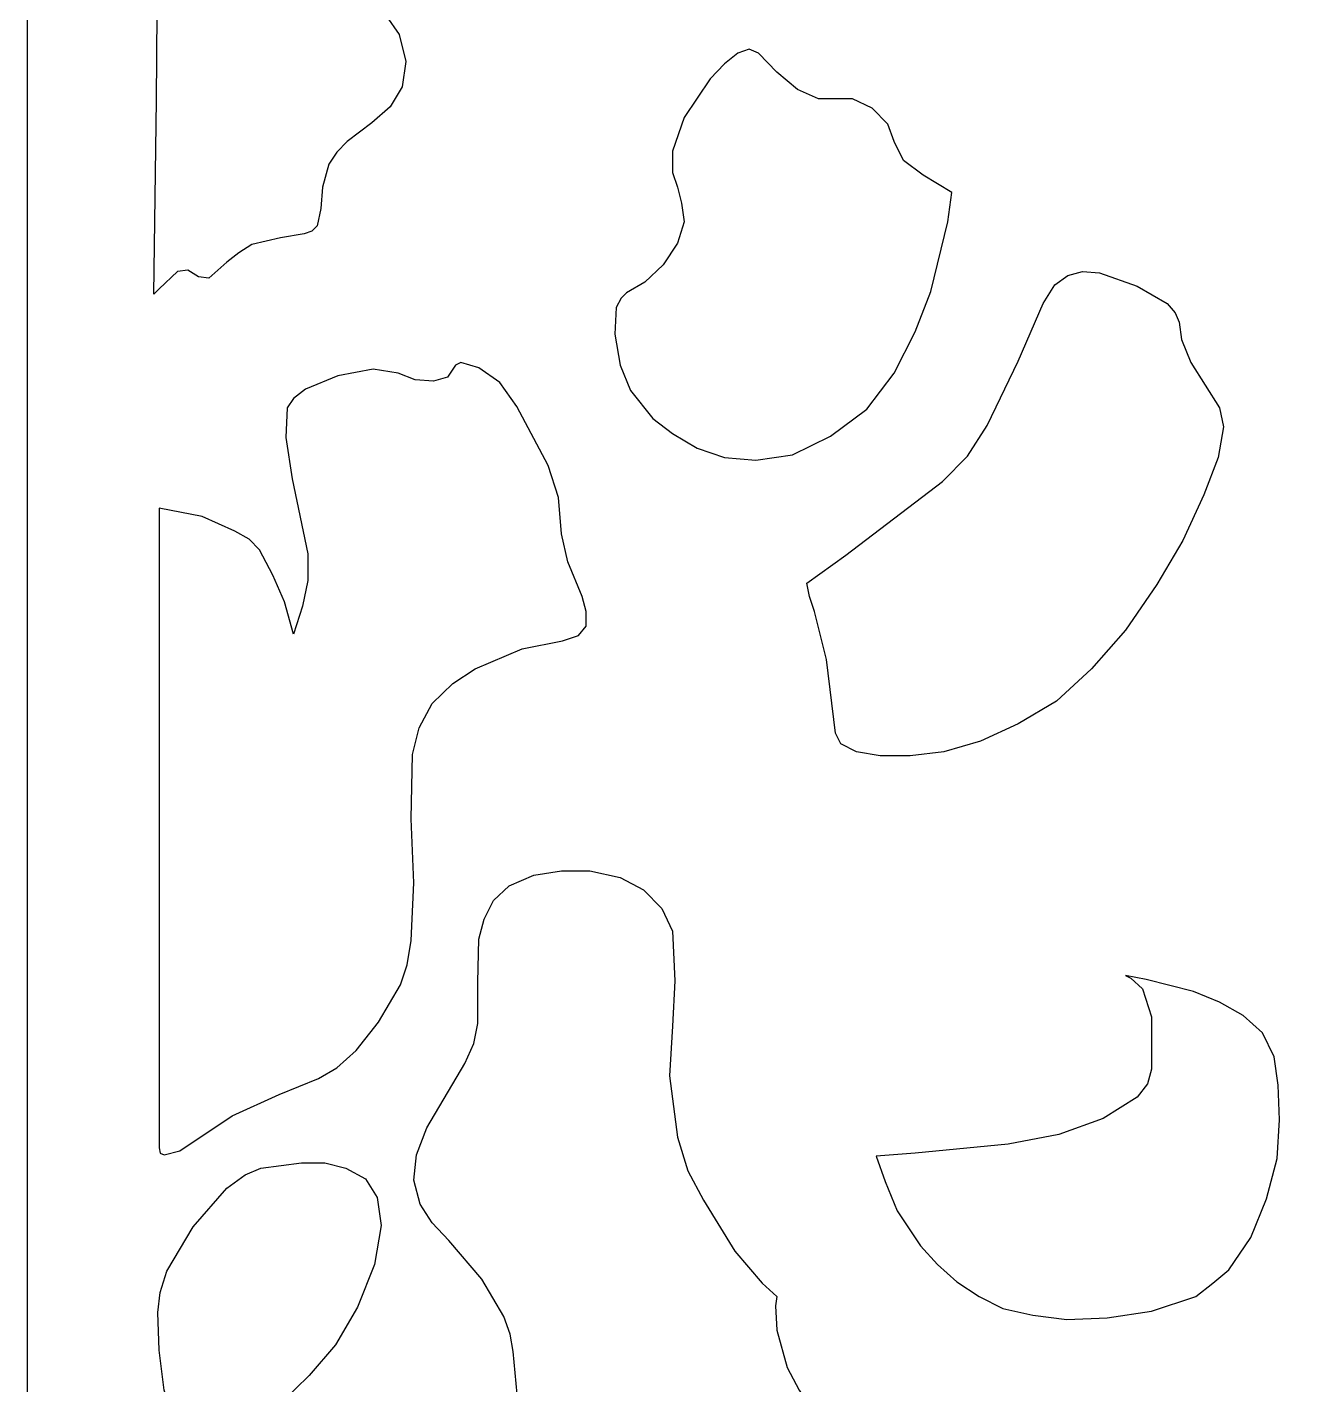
# Model space of a CAD drawing. Header units: centimetres. Extents: x -27 to -21, y -9 to 9.
# Drawn here: x -26.999 to -24.843, y 3.874 to 6.168 of the extents above; entities that cross this region are included whole.
import ezdxf

# ---------------------------------------------------------------- set-up
doc = ezdxf.new("R2010")
doc.units = ezdxf.units.CM
doc.header["$MEASUREMENT"] = 0
doc.layers.add('layer 1', color=7, linetype='Continuous')

msp = doc.modelspace()

# ---------------------------------------------------------------- linework, layer by layer
at = {"layer": 'layer 1', "color": 250, "lineweight": 30}
for points, knots in [([(-21.00043, -8.99444), (-21.00043, -8.99444), (-26.99914, -8.99536), (-26.99914, -8.99536), (-26.99914, -8.99536), (-26.99914, -8.99536), (-26.99914, 9.00077), (-26.99914, 9.00077), (-26.99914, 9.00077), (-26.99914, 9.00077), (-21.00043, 9.00077), (-21.00043, 9.00077), (-21.00043, 9.00077), (-21.00043, 9.00077), (-21.00043, -8.99444), (-21.00043, -8.99444)], [0, 0, 0, 0, 0.2, 0.2, 0.2, 0.2, 0.4, 0.4, 0.4, 0.4, 0.6, 0.6, 0.6, 0.6, 1, 1, 1, 1]), ([(-26.74519, 5.75557), (-26.74519, 5.75557), (-26.72753, 5.75796), (-26.72753, 5.75796), (-26.72753, 5.75796), (-26.72753, 5.75796), (-26.70986, 5.74653), (-26.70986, 5.74653), (-26.70986, 5.74653), (-26.70986, 5.74653), (-26.6922, 5.74432), (-26.6922, 5.74432), (-26.6922, 5.74432), (-26.6922, 5.74432), (-26.66154, 5.77142), (-26.66154, 5.77142), (-26.66154, 5.77142), (-26.66154, 5.77142), (-26.64155, 5.78728), (-26.64155, 5.78728), (-26.64155, 5.78728), (-26.64155, 5.78728), (-26.61955, 5.80092), (-26.61955, 5.80092), (-26.61955, 5.80092), (-26.61955, 5.80092), (-26.57089, 5.81217), (-26.57089, 5.81217), (-26.57089, 5.81217), (-26.57089, 5.81217), (-26.53124, 5.81899), (-26.53124, 5.81899), (-26.53124, 5.81899), (-26.53124, 5.81899), (-26.51791, 5.82342), (-26.51791, 5.82342), (-26.51791, 5.82342), (-26.51791, 5.82342), (-26.50924, 5.83245), (-26.50924, 5.83245), (-26.50924, 5.83245), (-26.50924, 5.83245), (-26.50258, 5.86196), (-26.50258, 5.86196), (-26.50258, 5.86196), (-26.50258, 5.86196), (-26.50024, 5.8981), (-26.50024, 5.8981), (-26.50024, 5.8981), (-26.50024, 5.8981), (-26.48925, 5.93663), (-26.48925, 5.93663), (-26.48925, 5.93663), (-26.48925, 5.93663), (-26.47591, 5.95692), (-26.47591, 5.95692), (-26.47591, 5.95692), (-26.47591, 5.95692), (-26.45825, 5.97499), (-26.45825, 5.97499), (-26.45825, 5.97499), (-26.45825, 5.97499), (-26.41659, 6.0067), (-26.41659, 6.0067), (-26.41659, 6.0067), (-26.41659, 6.0067), (-26.3856, 6.0338), (-26.3856, 6.0338), (-26.3856, 6.0338), (-26.3856, 6.0338), (-26.36561, 6.06773), (-26.36561, 6.06773), (-26.36561, 6.06773), (-26.36561, 6.06773), (-26.35894, 6.11069), (-26.35894, 6.11069), (-26.35894, 6.11069), (-26.35894, 6.11069), (-26.37027, 6.15605), (-26.37027, 6.15605), (-26.37027, 6.15605), (-26.37027, 6.15605), (-26.39227, 6.18758), (-26.39227, 6.18758), (-26.39227, 6.18758), (-26.39227, 6.18758), (-26.42526, 6.21248), (-26.42526, 6.21248), (-26.42526, 6.21248), (-26.42526, 6.21248), (-26.48491, 6.23976), (-26.48491, 6.23976), (-26.48491, 6.23976), (-26.48491, 6.23976), (-26.50258, 6.25322), (-26.50258, 6.25322), (-26.50258, 6.25322), (-26.50258, 6.25322), (-26.51357, 6.26908), (-26.51357, 6.26908), (-26.51357, 6.26908), (-26.51357, 6.26908), (-26.51591, 6.28494), (-26.51591, 6.28494), (-26.51591, 6.28494), (-26.51591, 6.28494), (-26.50258, 6.3008), (-26.50258, 6.3008), (-26.50258, 6.3008), (-26.50258, 6.3008), (-26.46725, 6.33251), (-26.46725, 6.33251), (-26.46725, 6.33251), (-26.46725, 6.33251), (-26.43426, 6.36404), (-26.43426, 6.36404), (-26.43426, 6.36404), (-26.43426, 6.36404), (-26.41659, 6.40479), (-26.41659, 6.40479), (-26.41659, 6.40479), (-26.41659, 6.40479), (-26.41659, 6.45679), (-26.41659, 6.45679), (-26.41659, 6.45679), (-26.41659, 6.45679), (-26.42959, 6.49311), (-26.42959, 6.49311), (-26.42959, 6.49311), (-26.42959, 6.49311), (-26.46292, 6.52925), (-26.46292, 6.52925), (-26.46292, 6.52925), (-26.46292, 6.52925), (-26.5489, 6.60172), (-26.5489, 6.60172), (-26.5489, 6.60172), (-26.5489, 6.60172), (-26.64155, 6.67178), (-26.64155, 6.67178), (-26.64155, 6.67178), (-26.64155, 6.67178), (-26.69687, 6.72157), (-26.69687, 6.72157), (-26.69687, 6.72157), (-26.69687, 6.72157), (-26.72553, 6.74185), (-26.72553, 6.74185), (-26.72553, 6.74185), (-26.72553, 6.74185), (-26.73886, 6.74406), (-26.73886, 6.74406), (-26.73886, 6.74406), (-26.73886, 6.74406), (-26.74986, 6.73742), (-26.74986, 6.73742), (-26.74986, 6.73742), (-26.74986, 6.73742), (-26.76752, 6.7035), (-26.76752, 6.7035), (-26.76752, 6.7035), (-26.76752, 6.7035), (-26.77618, 6.63785), (-26.77618, 6.63785), (-26.77618, 6.63785), (-26.77618, 6.63785), (-26.78052, 6.04524), (-26.78052, 6.04524), (-26.78052, 6.04524), (-26.78052, 6.04524), (-26.78518, 5.71721), (-26.78518, 5.71721), (-26.78518, 5.71721), (-26.78518, 5.71721), (-26.77618, 5.72625), (-26.77618, 5.72625), (-26.77618, 5.72625), (-26.77618, 5.72625), (-26.74519, 5.75557), (-26.74519, 5.75557)], [0, 0, 0, 0, 0.0217391, 0.0217391, 0.0217391, 0.0217391, 0.0434783, 0.0434783, 0.0434783, 0.0434783, 0.0652174, 0.0652174, 0.0652174, 0.0652174, 0.0869565, 0.0869565, 0.0869565, 0.0869565, 0.1086957, 0.1086957, 0.1086957, 0.1086957, 0.1304348, 0.1304348, 0.1304348, 0.1304348, 0.1521739, 0.1521739, 0.1521739, 0.1521739, 0.173913, 0.173913, 0.173913, 0.173913, 0.1956522, 0.1956522, 0.1956522, 0.1956522, 0.2173913, 0.2173913, 0.2173913, 0.2173913, 0.2391304, 0.2391304, 0.2391304, 0.2391304, 0.2608696, 0.2608696, 0.2608696, 0.2608696, 0.2826087, 0.2826087, 0.2826087, 0.2826087, 0.3043478, 0.3043478, 0.3043478, 0.3043478, 0.326087, 0.326087, 0.326087, 0.326087, 0.3478261, 0.3478261, 0.3478261, 0.3478261, 0.3695652, 0.3695652, 0.3695652, 0.3695652, 0.3913043, 0.3913043, 0.3913043, 0.3913043, 0.4130435, 0.4130435, 0.4130435, 0.4130435, 0.4347826, 0.4347826, 0.4347826, 0.4347826, 0.4565217, 0.4565217, 0.4565217, 0.4565217, 0.4782609, 0.4782609, 0.4782609, 0.4782609, 0.5, 0.5, 0.5, 0.5, 0.5217391, 0.5217391, 0.5217391, 0.5217391, 0.5434783, 0.5434783, 0.5434783, 0.5434783, 0.5652174, 0.5652174, 0.5652174, 0.5652174, 0.5869565, 0.5869565, 0.5869565, 0.5869565, 0.6086957, 0.6086957, 0.6086957, 0.6086957, 0.6304348, 0.6304348, 0.6304348, 0.6304348, 0.6521739, 0.6521739, 0.6521739, 0.6521739, 0.673913, 0.673913, 0.673913, 0.673913, 0.6956522, 0.6956522, 0.6956522, 0.6956522, 0.7173913, 0.7173913, 0.7173913, 0.7173913, 0.7391304, 0.7391304, 0.7391304, 0.7391304, 0.7608696, 0.7608696, 0.7608696, 0.7608696, 0.7826087, 0.7826087, 0.7826087, 0.7826087, 0.8043478, 0.8043478, 0.8043478, 0.8043478, 0.826087, 0.826087, 0.826087, 0.826087, 0.8478261, 0.8478261, 0.8478261, 0.8478261, 0.8695652, 0.8695652, 0.8695652, 0.8695652, 0.8913043, 0.8913043, 0.8913043, 0.8913043, 0.9130435, 0.9130435, 0.9130435, 0.9130435, 0.9347826, 0.9347826, 0.9347826, 0.9347826, 0.9565217, 0.9565217, 0.9565217, 0.9565217, 1, 1, 1, 1]), ([(-25.98602, 5.71943), (-25.98602, 5.71943), (-25.95536, 5.7375), (-25.95536, 5.7375), (-25.95536, 5.7375), (-25.95536, 5.7375), (-25.92437, 5.767), (-25.92437, 5.767), (-25.92437, 5.767), (-25.92437, 5.767), (-25.90004, 5.80314), (-25.90004, 5.80314), (-25.90004, 5.80314), (-25.90004, 5.80314), (-25.88904, 5.83928), (-25.88904, 5.83928), (-25.88904, 5.83928), (-25.88904, 5.83928), (-25.89337, 5.87099), (-25.89337, 5.87099), (-25.89337, 5.87099), (-25.89337, 5.87099), (-25.90004, 5.8981), (-25.90004, 5.8981), (-25.90004, 5.8981), (-25.90004, 5.8981), (-25.9087, 5.92299), (-25.9087, 5.92299), (-25.9087, 5.92299), (-25.9087, 5.92299), (-25.9087, 5.95913), (-25.9087, 5.95913), (-25.9087, 5.95913), (-25.9087, 5.95913), (-25.88904, 6.01573), (-25.88904, 6.01573), (-25.88904, 6.01573), (-25.88904, 6.01573), (-25.84472, 6.08138), (-25.84472, 6.08138), (-25.84472, 6.08138), (-25.84472, 6.08138), (-25.82072, 6.10627), (-25.82072, 6.10627), (-25.82072, 6.10627), (-25.82072, 6.10627), (-25.79839, 6.12434), (-25.79839, 6.12434), (-25.79839, 6.12434), (-25.79839, 6.12434), (-25.77873, 6.13116), (-25.77873, 6.13116), (-25.77873, 6.13116), (-25.77873, 6.13116), (-25.76307, 6.12434), (-25.76307, 6.12434), (-25.76307, 6.12434), (-25.76307, 6.12434), (-25.73241, 6.09262), (-25.73241, 6.09262), (-25.73241, 6.09262), (-25.73241, 6.09262), (-25.69708, 6.06331), (-25.69708, 6.06331), (-25.69708, 6.06331), (-25.69708, 6.06331), (-25.66176, 6.04745), (-25.66176, 6.04745), (-25.66176, 6.04745), (-25.66176, 6.04745), (-25.6331, 6.04745), (-25.6331, 6.04745), (-25.6331, 6.04745), (-25.6331, 6.04745), (-25.60444, 6.04745), (-25.60444, 6.04745), (-25.60444, 6.04745), (-25.60444, 6.04745), (-25.57111, 6.03159), (-25.57111, 6.03159), (-25.57111, 6.03159), (-25.57111, 6.03159), (-25.54478, 6.00449), (-25.54478, 6.00449), (-25.54478, 6.00449), (-25.54478, 6.00449), (-25.53378, 5.97499), (-25.53378, 5.97499), (-25.53378, 5.97499), (-25.53378, 5.97499), (-25.51812, 5.94327), (-25.51812, 5.94327), (-25.51812, 5.94327), (-25.51812, 5.94327), (-25.48513, 5.91856), (-25.48513, 5.91856), (-25.48513, 5.91856), (-25.48513, 5.91856), (-25.43647, 5.88906), (-25.43647, 5.88906), (-25.43647, 5.88906), (-25.43647, 5.88906), (-25.44314, 5.83928), (-25.44314, 5.83928), (-25.44314, 5.83928), (-25.44314, 5.83928), (-25.4718, 5.72164), (-25.4718, 5.72164), (-25.4718, 5.72164), (-25.4718, 5.72164), (-25.49846, 5.65378), (-25.49846, 5.65378), (-25.49846, 5.65378), (-25.49846, 5.65378), (-25.53378, 5.58372), (-25.53378, 5.58372), (-25.53378, 5.58372), (-25.53378, 5.58372), (-25.58011, 5.52268), (-25.58011, 5.52268), (-25.58011, 5.52268), (-25.58011, 5.52268), (-25.64176, 5.47733), (-25.64176, 5.47733), (-25.64176, 5.47733), (-25.64176, 5.47733), (-25.70575, 5.4458), (-25.70575, 5.4458), (-25.70575, 5.4458), (-25.70575, 5.4458), (-25.76773, 5.43658), (-25.76773, 5.43658), (-25.76773, 5.43658), (-25.76773, 5.43658), (-25.82072, 5.44119), (-25.82072, 5.44119), (-25.82072, 5.44119), (-25.82072, 5.44119), (-25.86705, 5.45704), (-25.86705, 5.45704), (-25.86705, 5.45704), (-25.86705, 5.45704), (-25.9087, 5.48194), (-25.9087, 5.48194), (-25.9087, 5.48194), (-25.9087, 5.48194), (-25.94203, 5.50683), (-25.94203, 5.50683), (-25.94203, 5.50683), (-25.94203, 5.50683), (-25.97935, 5.55421), (-25.97935, 5.55421), (-25.97935, 5.55421), (-25.97935, 5.55421), (-25.99702, 5.59718), (-25.99702, 5.59718), (-25.99702, 5.59718), (-25.99702, 5.59718), (-26.00602, 5.64936), (-26.00602, 5.64936), (-26.00602, 5.64936), (-26.00602, 5.64936), (-26.00368, 5.69453), (-26.00368, 5.69453), (-26.00368, 5.69453), (-26.00368, 5.69453), (-25.99502, 5.71039), (-25.99502, 5.71039), (-25.99502, 5.71039), (-25.99502, 5.71039), (-25.98602, 5.71943), (-25.98602, 5.71943)], [0, 0, 0, 0, 0.0227273, 0.0227273, 0.0227273, 0.0227273, 0.0454545, 0.0454545, 0.0454545, 0.0454545, 0.0681818, 0.0681818, 0.0681818, 0.0681818, 0.0909091, 0.0909091, 0.0909091, 0.0909091, 0.1136364, 0.1136364, 0.1136364, 0.1136364, 0.1363636, 0.1363636, 0.1363636, 0.1363636, 0.1590909, 0.1590909, 0.1590909, 0.1590909, 0.1818182, 0.1818182, 0.1818182, 0.1818182, 0.2045455, 0.2045455, 0.2045455, 0.2045455, 0.2272727, 0.2272727, 0.2272727, 0.2272727, 0.25, 0.25, 0.25, 0.25, 0.2727273, 0.2727273, 0.2727273, 0.2727273, 0.2954545, 0.2954545, 0.2954545, 0.2954545, 0.3181818, 0.3181818, 0.3181818, 0.3181818, 0.3409091, 0.3409091, 0.3409091, 0.3409091, 0.3636364, 0.3636364, 0.3636364, 0.3636364, 0.3863636, 0.3863636, 0.3863636, 0.3863636, 0.4090909, 0.4090909, 0.4090909, 0.4090909, 0.4318182, 0.4318182, 0.4318182, 0.4318182, 0.4545455, 0.4545455, 0.4545455, 0.4545455, 0.4772727, 0.4772727, 0.4772727, 0.4772727, 0.5, 0.5, 0.5, 0.5, 0.5227273, 0.5227273, 0.5227273, 0.5227273, 0.5454545, 0.5454545, 0.5454545, 0.5454545, 0.5681818, 0.5681818, 0.5681818, 0.5681818, 0.5909091, 0.5909091, 0.5909091, 0.5909091, 0.6136364, 0.6136364, 0.6136364, 0.6136364, 0.6363636, 0.6363636, 0.6363636, 0.6363636, 0.6590909, 0.6590909, 0.6590909, 0.6590909, 0.6818182, 0.6818182, 0.6818182, 0.6818182, 0.7045455, 0.7045455, 0.7045455, 0.7045455, 0.7272727, 0.7272727, 0.7272727, 0.7272727, 0.75, 0.75, 0.75, 0.75, 0.7727273, 0.7727273, 0.7727273, 0.7727273, 0.7954545, 0.7954545, 0.7954545, 0.7954545, 0.8181818, 0.8181818, 0.8181818, 0.8181818, 0.8409091, 0.8409091, 0.8409091, 0.8409091, 0.8636364, 0.8636364, 0.8636364, 0.8636364, 0.8863636, 0.8863636, 0.8863636, 0.8863636, 0.9090909, 0.9090909, 0.9090909, 0.9090909, 0.9318182, 0.9318182, 0.9318182, 0.9318182, 0.9545455, 0.9545455, 0.9545455, 0.9545455, 1, 1, 1, 1]), ([(-25.66842, 5.18102), (-25.66842, 5.18102), (-25.64843, 5.09952), (-25.64843, 5.09952), (-25.64843, 5.09952), (-25.64843, 5.09952), (-25.6331, 4.97524), (-25.6331, 4.97524), (-25.6331, 4.97524), (-25.6331, 4.97524), (-25.6241, 4.95717), (-25.6241, 4.95717), (-25.6241, 4.95717), (-25.6241, 4.95717), (-25.59777, 4.94353), (-25.59777, 4.94353), (-25.59777, 4.94353), (-25.59777, 4.94353), (-25.55778, 4.9367), (-25.55778, 4.9367), (-25.55778, 4.9367), (-25.55778, 4.9367), (-25.50712, 4.9367), (-25.50712, 4.9367), (-25.50712, 4.9367), (-25.50712, 4.9367), (-25.4498, 4.94353), (-25.4498, 4.94353), (-25.4498, 4.94353), (-25.4498, 4.94353), (-25.38815, 4.9616), (-25.38815, 4.9616), (-25.38815, 4.9616), (-25.38815, 4.9616), (-25.32416, 4.9911), (-25.32416, 4.9911), (-25.32416, 4.9911), (-25.32416, 4.9911), (-25.25984, 5.02945), (-25.25984, 5.02945), (-25.25984, 5.02945), (-25.25984, 5.02945), (-25.20052, 5.08384), (-25.20052, 5.08384), (-25.20052, 5.08384), (-25.20052, 5.08384), (-25.14287, 5.1493), (-25.14287, 5.1493), (-25.14287, 5.1493), (-25.14287, 5.1493), (-25.09021, 5.22638), (-25.09021, 5.22638), (-25.09021, 5.22638), (-25.09021, 5.22638), (-25.04589, 5.30087), (-25.04589, 5.30087), (-25.04589, 5.30087), (-25.04589, 5.30087), (-25.01056, 5.37776), (-25.01056, 5.37776), (-25.01056, 5.37776), (-25.01056, 5.37776), (-24.98624, 5.44119), (-24.98624, 5.44119), (-24.98624, 5.44119), (-24.98624, 5.44119), (-24.97757, 5.49318), (-24.97757, 5.49318), (-24.97757, 5.49318), (-24.97757, 5.49318), (-24.98424, 5.5249), (-24.98424, 5.5249), (-24.98424, 5.5249), (-24.98424, 5.5249), (-25.03256, 5.60179), (-25.03256, 5.60179), (-25.03256, 5.60179), (-25.03256, 5.60179), (-25.04822, 5.64032), (-25.04822, 5.64032), (-25.04822, 5.64032), (-25.04822, 5.64032), (-25.05255, 5.66964), (-25.05255, 5.66964), (-25.05255, 5.66964), (-25.05255, 5.66964), (-25.05922, 5.6855), (-25.05922, 5.6855), (-25.05922, 5.6855), (-25.05922, 5.6855), (-25.07255, 5.70136), (-25.07255, 5.70136), (-25.07255, 5.70136), (-25.07255, 5.70136), (-25.12321, 5.73067), (-25.12321, 5.73067), (-25.12321, 5.73067), (-25.12321, 5.73067), (-25.18719, 5.75335), (-25.18719, 5.75335), (-25.18719, 5.75335), (-25.18719, 5.75335), (-25.21585, 5.75557), (-25.21585, 5.75557), (-25.21585, 5.75557), (-25.21585, 5.75557), (-25.24018, 5.74874), (-25.24018, 5.74874), (-25.24018, 5.74874), (-25.24018, 5.74874), (-25.26218, 5.73307), (-25.26218, 5.73307), (-25.26218, 5.73307), (-25.26218, 5.73307), (-25.28217, 5.70136), (-25.28217, 5.70136), (-25.28217, 5.70136), (-25.28217, 5.70136), (-25.32416, 5.604), (-25.32416, 5.604), (-25.32416, 5.604), (-25.32416, 5.604), (-25.37682, 5.4954), (-25.37682, 5.4954), (-25.37682, 5.4954), (-25.37682, 5.4954), (-25.41014, 5.4434), (-25.41014, 5.4434), (-25.41014, 5.4434), (-25.41014, 5.4434), (-25.45214, 5.40044), (-25.45214, 5.40044), (-25.45214, 5.40044), (-25.45214, 5.40044), (-25.61543, 5.27598), (-25.61543, 5.27598), (-25.61543, 5.27598), (-25.61543, 5.27598), (-25.68142, 5.22859), (-25.68142, 5.22859), (-25.68142, 5.22859), (-25.68142, 5.22859), (-25.67709, 5.20591), (-25.67709, 5.20591), (-25.67709, 5.20591), (-25.67709, 5.20591), (-25.66842, 5.18102), (-25.66842, 5.18102)], [0, 0, 0, 0, 0.0263158, 0.0263158, 0.0263158, 0.0263158, 0.0526316, 0.0526316, 0.0526316, 0.0526316, 0.0789474, 0.0789474, 0.0789474, 0.0789474, 0.1052632, 0.1052632, 0.1052632, 0.1052632, 0.1315789, 0.1315789, 0.1315789, 0.1315789, 0.1578947, 0.1578947, 0.1578947, 0.1578947, 0.1842105, 0.1842105, 0.1842105, 0.1842105, 0.2105263, 0.2105263, 0.2105263, 0.2105263, 0.2368421, 0.2368421, 0.2368421, 0.2368421, 0.2631579, 0.2631579, 0.2631579, 0.2631579, 0.2894737, 0.2894737, 0.2894737, 0.2894737, 0.3157895, 0.3157895, 0.3157895, 0.3157895, 0.3421053, 0.3421053, 0.3421053, 0.3421053, 0.3684211, 0.3684211, 0.3684211, 0.3684211, 0.3947368, 0.3947368, 0.3947368, 0.3947368, 0.4210526, 0.4210526, 0.4210526, 0.4210526, 0.4473684, 0.4473684, 0.4473684, 0.4473684, 0.4736842, 0.4736842, 0.4736842, 0.4736842, 0.5, 0.5, 0.5, 0.5, 0.5263158, 0.5263158, 0.5263158, 0.5263158, 0.5526316, 0.5526316, 0.5526316, 0.5526316, 0.5789474, 0.5789474, 0.5789474, 0.5789474, 0.6052632, 0.6052632, 0.6052632, 0.6052632, 0.6315789, 0.6315789, 0.6315789, 0.6315789, 0.6578947, 0.6578947, 0.6578947, 0.6578947, 0.6842105, 0.6842105, 0.6842105, 0.6842105, 0.7105263, 0.7105263, 0.7105263, 0.7105263, 0.7368421, 0.7368421, 0.7368421, 0.7368421, 0.7631579, 0.7631579, 0.7631579, 0.7631579, 0.7894737, 0.7894737, 0.7894737, 0.7894737, 0.8157895, 0.8157895, 0.8157895, 0.8157895, 0.8421053, 0.8421053, 0.8421053, 0.8421053, 0.8684211, 0.8684211, 0.8684211, 0.8684211, 0.8947368, 0.8947368, 0.8947368, 0.8947368, 0.9210526, 0.9210526, 0.9210526, 0.9210526, 0.9473684, 0.9473684, 0.9473684, 0.9473684, 1, 1, 1, 1]), ([(-26.77618, 4.27402), (-26.77618, 4.27402), (-26.77618, 5.35526), (-26.77618, 5.35526), (-26.77618, 5.35526), (-26.77618, 5.35526), (-26.70353, 5.34162), (-26.70353, 5.34162), (-26.70353, 5.34162), (-26.70353, 5.34162), (-26.64821, 5.31673), (-26.64821, 5.31673), (-26.64821, 5.31673), (-26.64821, 5.31673), (-26.62388, 5.30326), (-26.62388, 5.30326), (-26.62388, 5.30326), (-26.62388, 5.30326), (-26.60622, 5.28501), (-26.60622, 5.28501), (-26.60622, 5.28501), (-26.60622, 5.28501), (-26.58422, 5.24205), (-26.58422, 5.24205), (-26.58422, 5.24205), (-26.58422, 5.24205), (-26.56423, 5.19687), (-26.56423, 5.19687), (-26.56423, 5.19687), (-26.56423, 5.19687), (-26.5489, 5.14266), (-26.5489, 5.14266), (-26.5489, 5.14266), (-26.5489, 5.14266), (-26.53357, 5.19005), (-26.53357, 5.19005), (-26.53357, 5.19005), (-26.53357, 5.19005), (-26.52457, 5.23301), (-26.52457, 5.23301), (-26.52457, 5.23301), (-26.52457, 5.23301), (-26.52457, 5.27837), (-26.52457, 5.27837), (-26.52457, 5.27837), (-26.52457, 5.27837), (-26.55123, 5.40505), (-26.55123, 5.40505), (-26.55123, 5.40505), (-26.55123, 5.40505), (-26.56223, 5.47511), (-26.56223, 5.47511), (-26.56223, 5.47511), (-26.56223, 5.47511), (-26.5599, 5.5249), (-26.5599, 5.5249), (-26.5599, 5.5249), (-26.5599, 5.5249), (-26.5489, 5.54075), (-26.5489, 5.54075), (-26.5489, 5.54075), (-26.5489, 5.54075), (-26.5289, 5.55661), (-26.5289, 5.55661), (-26.5289, 5.55661), (-26.5289, 5.55661), (-26.47392, 5.57911), (-26.47392, 5.57911), (-26.47392, 5.57911), (-26.47392, 5.57911), (-26.41426, 5.59054), (-26.41426, 5.59054), (-26.41426, 5.59054), (-26.41426, 5.59054), (-26.37227, 5.58372), (-26.37227, 5.58372), (-26.37227, 5.58372), (-26.37227, 5.58372), (-26.34361, 5.57247), (-26.34361, 5.57247), (-26.34361, 5.57247), (-26.34361, 5.57247), (-26.31262, 5.57007), (-26.31262, 5.57007), (-26.31262, 5.57007), (-26.31262, 5.57007), (-26.28862, 5.57689), (-26.28862, 5.57689), (-26.28862, 5.57689), (-26.28862, 5.57689), (-26.27962, 5.59054), (-26.27962, 5.59054), (-26.27962, 5.59054), (-26.27962, 5.59054), (-26.27529, 5.59718), (-26.27529, 5.59718), (-26.27529, 5.59718), (-26.27529, 5.59718), (-26.26629, 5.60179), (-26.26629, 5.60179), (-26.26629, 5.60179), (-26.26629, 5.60179), (-26.23563, 5.59275), (-26.23563, 5.59275), (-26.23563, 5.59275), (-26.23563, 5.59275), (-26.20031, 5.56786), (-26.20031, 5.56786), (-26.20031, 5.56786), (-26.20031, 5.56786), (-26.17165, 5.52711), (-26.17165, 5.52711), (-26.17165, 5.52711), (-26.17165, 5.52711), (-26.11866, 5.42754), (-26.11866, 5.42754), (-26.11866, 5.42754), (-26.11866, 5.42754), (-26.101, 5.37333), (-26.101, 5.37333), (-26.101, 5.37333), (-26.101, 5.37333), (-26.09633, 5.3123), (-26.09633, 5.3123), (-26.09633, 5.3123), (-26.09633, 5.3123), (-26.08533, 5.26473), (-26.08533, 5.26473), (-26.08533, 5.26473), (-26.08533, 5.26473), (-26.061, 5.20591), (-26.061, 5.20591), (-26.061, 5.20591), (-26.061, 5.20591), (-26.05467, 5.18102), (-26.05467, 5.18102), (-26.05467, 5.18102), (-26.05467, 5.18102), (-26.05467, 5.15612), (-26.05467, 5.15612), (-26.05467, 5.15612), (-26.05467, 5.15612), (-26.06767, 5.14027), (-26.06767, 5.14027), (-26.06767, 5.14027), (-26.06767, 5.14027), (-26.09433, 5.13123), (-26.09433, 5.13123), (-26.09433, 5.13123), (-26.09433, 5.13123), (-26.16265, 5.11777), (-26.16265, 5.11777), (-26.16265, 5.11777), (-26.16265, 5.11777), (-26.24197, 5.08384), (-26.24197, 5.08384), (-26.24197, 5.08384), (-26.24197, 5.08384), (-26.27962, 5.05895), (-26.27962, 5.05895), (-26.27962, 5.05895), (-26.27962, 5.05895), (-26.31495, 5.02503), (-26.31495, 5.02503), (-26.31495, 5.02503), (-26.31495, 5.02503), (-26.33694, 4.98428), (-26.33694, 4.98428), (-26.33694, 4.98428), (-26.33694, 4.98428), (-26.34794, 4.93892), (-26.34794, 4.93892), (-26.34794, 4.93892), (-26.34794, 4.93892), (-26.35028, 4.8305), (-26.35028, 4.8305), (-26.35028, 4.8305), (-26.35028, 4.8305), (-26.34594, 4.72189), (-26.34594, 4.72189), (-26.34594, 4.72189), (-26.34594, 4.72189), (-26.35028, 4.62454), (-26.35028, 4.62454), (-26.35028, 4.62454), (-26.35028, 4.62454), (-26.35694, 4.58379), (-26.35694, 4.58379), (-26.35694, 4.58379), (-26.35694, 4.58379), (-26.36794, 4.54986), (-26.36794, 4.54986), (-26.36794, 4.54986), (-26.36794, 4.54986), (-26.4056, 4.48662), (-26.4056, 4.48662), (-26.4056, 4.48662), (-26.4056, 4.48662), (-26.44292, 4.43904), (-26.44292, 4.43904), (-26.44292, 4.43904), (-26.44292, 4.43904), (-26.47591, 4.40973), (-26.47591, 4.40973), (-26.47591, 4.40973), (-26.47591, 4.40973), (-26.50691, 4.39166), (-26.50691, 4.39166), (-26.50691, 4.39166), (-26.50691, 4.39166), (-26.57323, 4.36437), (-26.57323, 4.36437), (-26.57323, 4.36437), (-26.57323, 4.36437), (-26.65254, 4.32823), (-26.65254, 4.32823), (-26.65254, 4.32823), (-26.65254, 4.32823), (-26.74086, 4.26941), (-26.74086, 4.26941), (-26.74086, 4.26941), (-26.74086, 4.26941), (-26.76752, 4.26259), (-26.76752, 4.26259), (-26.76752, 4.26259), (-26.76752, 4.26259), (-26.77418, 4.26498), (-26.77418, 4.26498), (-26.77418, 4.26498), (-26.77418, 4.26498), (-26.77618, 4.27402), (-26.77618, 4.27402)], [0, 0, 0, 0, 0.0169492, 0.0169492, 0.0169492, 0.0169492, 0.0338983, 0.0338983, 0.0338983, 0.0338983, 0.0508475, 0.0508475, 0.0508475, 0.0508475, 0.0677966, 0.0677966, 0.0677966, 0.0677966, 0.0847458, 0.0847458, 0.0847458, 0.0847458, 0.1016949, 0.1016949, 0.1016949, 0.1016949, 0.1186441, 0.1186441, 0.1186441, 0.1186441, 0.1355932, 0.1355932, 0.1355932, 0.1355932, 0.1525424, 0.1525424, 0.1525424, 0.1525424, 0.1694915, 0.1694915, 0.1694915, 0.1694915, 0.1864407, 0.1864407, 0.1864407, 0.1864407, 0.2033898, 0.2033898, 0.2033898, 0.2033898, 0.220339, 0.220339, 0.220339, 0.220339, 0.2372881, 0.2372881, 0.2372881, 0.2372881, 0.2542373, 0.2542373, 0.2542373, 0.2542373, 0.2711864, 0.2711864, 0.2711864, 0.2711864, 0.2881356, 0.2881356, 0.2881356, 0.2881356, 0.3050847, 0.3050847, 0.3050847, 0.3050847, 0.3220339, 0.3220339, 0.3220339, 0.3220339, 0.3389831, 0.3389831, 0.3389831, 0.3389831, 0.3559322, 0.3559322, 0.3559322, 0.3559322, 0.3728814, 0.3728814, 0.3728814, 0.3728814, 0.3898305, 0.3898305, 0.3898305, 0.3898305, 0.4067797, 0.4067797, 0.4067797, 0.4067797, 0.4237288, 0.4237288, 0.4237288, 0.4237288, 0.440678, 0.440678, 0.440678, 0.440678, 0.4576271, 0.4576271, 0.4576271, 0.4576271, 0.4745763, 0.4745763, 0.4745763, 0.4745763, 0.4915254, 0.4915254, 0.4915254, 0.4915254, 0.5084746, 0.5084746, 0.5084746, 0.5084746, 0.5254237, 0.5254237, 0.5254237, 0.5254237, 0.5423729, 0.5423729, 0.5423729, 0.5423729, 0.559322, 0.559322, 0.559322, 0.559322, 0.5762712, 0.5762712, 0.5762712, 0.5762712, 0.5932203, 0.5932203, 0.5932203, 0.5932203, 0.6101695, 0.6101695, 0.6101695, 0.6101695, 0.6271186, 0.6271186, 0.6271186, 0.6271186, 0.6440678, 0.6440678, 0.6440678, 0.6440678, 0.6610169, 0.6610169, 0.6610169, 0.6610169, 0.6779661, 0.6779661, 0.6779661, 0.6779661, 0.6949153, 0.6949153, 0.6949153, 0.6949153, 0.7118644, 0.7118644, 0.7118644, 0.7118644, 0.7288136, 0.7288136, 0.7288136, 0.7288136, 0.7457627, 0.7457627, 0.7457627, 0.7457627, 0.7627119, 0.7627119, 0.7627119, 0.7627119, 0.779661, 0.779661, 0.779661, 0.779661, 0.7966102, 0.7966102, 0.7966102, 0.7966102, 0.8135593, 0.8135593, 0.8135593, 0.8135593, 0.8305085, 0.8305085, 0.8305085, 0.8305085, 0.8474576, 0.8474576, 0.8474576, 0.8474576, 0.8644068, 0.8644068, 0.8644068, 0.8644068, 0.8813559, 0.8813559, 0.8813559, 0.8813559, 0.8983051, 0.8983051, 0.8983051, 0.8983051, 0.9152542, 0.9152542, 0.9152542, 0.9152542, 0.9322034, 0.9322034, 0.9322034, 0.9322034, 0.9491525, 0.9491525, 0.9491525, 0.9491525, 0.9661017, 0.9661017, 0.9661017, 0.9661017, 1, 1, 1, 1]), ([(-26.28629, 4.11784), (-26.28629, 4.11784), (-26.23097, 4.0522), (-26.23097, 4.0522), (-26.23097, 4.0522), (-26.23097, 4.0522), (-26.19364, 3.98896), (-26.19364, 3.98896), (-26.19364, 3.98896), (-26.19364, 3.98896), (-26.18264, 3.95946), (-26.18264, 3.95946), (-26.18264, 3.95946), (-26.18264, 3.95946), (-26.17798, 3.93014), (-26.17798, 3.93014), (-26.17798, 3.93014), (-26.17798, 3.93014), (-26.16931, 3.8396), (-26.16931, 3.8396), (-26.16931, 3.8396), (-26.16931, 3.8396), (-26.14499, 3.783), (-26.14499, 3.783), (-26.14499, 3.783), (-26.14499, 3.783), (-26.12299, 3.76272), (-26.12299, 3.76272), (-26.12299, 3.76272), (-26.12299, 3.76272), (-26.08766, 3.74243), (-26.08766, 3.74243), (-26.08766, 3.74243), (-26.08766, 3.74243), (-26.04567, 3.71293), (-26.04567, 3.71293), (-26.04567, 3.71293), (-26.04567, 3.71293), (-25.99935, 3.66997), (-25.99935, 3.66997), (-25.99935, 3.66997), (-25.99935, 3.66997), (-25.96402, 3.62018), (-25.96402, 3.62018), (-25.96402, 3.62018), (-25.96402, 3.62018), (-25.9397, 3.5704), (-25.9397, 3.5704), (-25.9397, 3.5704), (-25.9397, 3.5704), (-25.92003, 3.53426), (-25.92003, 3.53426), (-25.92003, 3.53426), (-25.92003, 3.53426), (-25.90004, 3.51398), (-25.90004, 3.51398), (-25.90004, 3.51398), (-25.90004, 3.51398), (-25.87138, 3.52965), (-25.87138, 3.52965), (-25.87138, 3.52965), (-25.87138, 3.52965), (-25.84705, 3.53887), (-25.84705, 3.53887), (-25.84705, 3.53887), (-25.84705, 3.53887), (-25.82072, 3.53426), (-25.82072, 3.53426), (-25.82072, 3.53426), (-25.82072, 3.53426), (-25.79639, 3.51158), (-25.79639, 3.51158), (-25.79639, 3.51158), (-25.79639, 3.51158), (-25.7764, 3.48448), (-25.7764, 3.48448), (-25.7764, 3.48448), (-25.7764, 3.48448), (-25.76307, 3.45958), (-25.76307, 3.45958), (-25.76307, 3.45958), (-25.76307, 3.45958), (-25.7544, 3.45055), (-25.7544, 3.45055), (-25.7544, 3.45055), (-25.7544, 3.45055), (-25.73008, 3.46862), (-25.73008, 3.46862), (-25.73008, 3.46862), (-25.73008, 3.46862), (-25.69042, 3.48448), (-25.69042, 3.48448), (-25.69042, 3.48448), (-25.69042, 3.48448), (-25.66842, 3.48669), (-25.66842, 3.48669), (-25.66842, 3.48669), (-25.66842, 3.48669), (-25.64609, 3.48226), (-25.64609, 3.48226), (-25.64609, 3.48226), (-25.64609, 3.48226), (-25.6241, 3.47102), (-25.6241, 3.47102), (-25.6241, 3.47102), (-25.6241, 3.47102), (-25.60444, 3.44373), (-25.60444, 3.44373), (-25.60444, 3.44373), (-25.60444, 3.44373), (-25.58011, 3.41883), (-25.58011, 3.41883), (-25.58011, 3.41883), (-25.58011, 3.41883), (-25.55778, 3.40076), (-25.55778, 3.40076), (-25.55778, 3.40076), (-25.55778, 3.40076), (-25.50946, 3.38491), (-25.50946, 3.38491), (-25.50946, 3.38491), (-25.50946, 3.38491), (-25.45413, 3.38269), (-25.45413, 3.38269), (-25.45413, 3.38269), (-25.45413, 3.38269), (-25.40115, 3.38491), (-25.40115, 3.38491), (-25.40115, 3.38491), (-25.40115, 3.38491), (-25.35716, 3.37145), (-25.35716, 3.37145), (-25.35716, 3.37145), (-25.35716, 3.37145), (-25.32416, 3.34194), (-25.32416, 3.34194), (-25.32416, 3.34194), (-25.32416, 3.34194), (-25.29317, 3.29898), (-25.29317, 3.29898), (-25.29317, 3.29898), (-25.29317, 3.29898), (-25.17386, 3.45737), (-25.17386, 3.45737), (-25.17386, 3.45737), (-25.17386, 3.45737), (-25.09655, 3.56819), (-25.09655, 3.56819), (-25.09655, 3.56819), (-25.09655, 3.56819), (-25.07255, 3.61336), (-25.07255, 3.61336), (-25.07255, 3.61336), (-25.07255, 3.61336), (-25.06788, 3.63825), (-25.06788, 3.63825), (-25.06788, 3.63825), (-25.06788, 3.63825), (-25.07688, 3.64969), (-25.07688, 3.64969), (-25.07688, 3.64969), (-25.07688, 3.64969), (-25.09021, 3.65872), (-25.09021, 3.65872), (-25.09021, 3.65872), (-25.09021, 3.65872), (-25.12987, 3.67218), (-25.12987, 3.67218), (-25.12987, 3.67218), (-25.12987, 3.67218), (-25.25118, 3.68804), (-25.25118, 3.68804), (-25.25118, 3.68804), (-25.25118, 3.68804), (-25.34383, 3.69707), (-25.34383, 3.69707), (-25.34383, 3.69707), (-25.34383, 3.69707), (-25.46313, 3.71754), (-25.46313, 3.71754), (-25.46313, 3.71754), (-25.46313, 3.71754), (-25.52279, 3.73561), (-25.52279, 3.73561), (-25.52279, 3.73561), (-25.52279, 3.73561), (-25.57777, 3.75829), (-25.57777, 3.75829), (-25.57777, 3.75829), (-25.57777, 3.75829), (-25.62843, 3.78761), (-25.62843, 3.78761), (-25.62843, 3.78761), (-25.62843, 3.78761), (-25.66842, 3.82375), (-25.66842, 3.82375), (-25.66842, 3.82375), (-25.66842, 3.82375), (-25.69475, 3.8645), (-25.69475, 3.8645), (-25.69475, 3.8645), (-25.69475, 3.8645), (-25.71475, 3.90303), (-25.71475, 3.90303), (-25.71475, 3.90303), (-25.71475, 3.90303), (-25.73241, 3.96628), (-25.73241, 3.96628), (-25.73241, 3.96628), (-25.73241, 3.96628), (-25.73441, 4.00703), (-25.73441, 4.00703), (-25.73441, 4.00703), (-25.73441, 4.00703), (-25.73241, 4.02288), (-25.73241, 4.02288), (-25.73241, 4.02288), (-25.73241, 4.02288), (-25.75674, 4.04556), (-25.75674, 4.04556), (-25.75674, 4.04556), (-25.75674, 4.04556), (-25.80306, 4.09977), (-25.80306, 4.09977), (-25.80306, 4.09977), (-25.80306, 4.09977), (-25.85605, 4.1857), (-25.85605, 4.1857), (-25.85605, 4.1857), (-25.85605, 4.1857), (-25.88238, 4.23548), (-25.88238, 4.23548), (-25.88238, 4.23548), (-25.88238, 4.23548), (-25.90004, 4.29209), (-25.90004, 4.29209), (-25.90004, 4.29209), (-25.90004, 4.29209), (-25.91337, 4.39608), (-25.91337, 4.39608), (-25.91337, 4.39608), (-25.91337, 4.39608), (-25.9087, 4.47979), (-25.9087, 4.47979), (-25.9087, 4.47979), (-25.9087, 4.47979), (-25.90437, 4.55668), (-25.90437, 4.55668), (-25.90437, 4.55668), (-25.90437, 4.55668), (-25.9087, 4.6404), (-25.9087, 4.6404), (-25.9087, 4.6404), (-25.9087, 4.6404), (-25.92637, 4.67893), (-25.92637, 4.67893), (-25.92637, 4.67893), (-25.92637, 4.67893), (-25.95736, 4.71046), (-25.95736, 4.71046), (-25.95736, 4.71046), (-25.95736, 4.71046), (-25.99702, 4.73093), (-25.99702, 4.73093), (-25.99702, 4.73093), (-25.99702, 4.73093), (-26.04801, 4.74218), (-26.04801, 4.74218), (-26.04801, 4.74218), (-26.04801, 4.74218), (-26.09633, 4.74218), (-26.09633, 4.74218), (-26.09633, 4.74218), (-26.09633, 4.74218), (-26.14265, 4.73535), (-26.14265, 4.73535), (-26.14265, 4.73535), (-26.14265, 4.73535), (-26.18464, 4.71728), (-26.18464, 4.71728), (-26.18464, 4.71728), (-26.18464, 4.71728), (-26.2113, 4.69239), (-26.2113, 4.69239), (-26.2113, 4.69239), (-26.2113, 4.69239), (-26.22663, 4.66068), (-26.22663, 4.66068), (-26.22663, 4.66068), (-26.22663, 4.66068), (-26.23563, 4.62675), (-26.23563, 4.62675), (-26.23563, 4.62675), (-26.23563, 4.62675), (-26.23763, 4.55447), (-26.23763, 4.55447), (-26.23763, 4.55447), (-26.23763, 4.55447), (-26.23763, 4.4844), (-26.23763, 4.4844), (-26.23763, 4.4844), (-26.23763, 4.4844), (-26.2443, 4.45048), (-26.2443, 4.45048), (-26.2443, 4.45048), (-26.2443, 4.45048), (-26.25963, 4.41655), (-26.25963, 4.41655), (-26.25963, 4.41655), (-26.25963, 4.41655), (-26.32395, 4.30795), (-26.32395, 4.30795), (-26.32395, 4.30795), (-26.32395, 4.30795), (-26.34128, 4.26259), (-26.34128, 4.26259), (-26.34128, 4.26259), (-26.34128, 4.26259), (-26.34594, 4.21962), (-26.34594, 4.21962), (-26.34594, 4.21962), (-26.34594, 4.21962), (-26.33494, 4.17888), (-26.33494, 4.17888), (-26.33494, 4.17888), (-26.33494, 4.17888), (-26.31495, 4.14735), (-26.31495, 4.14735), (-26.31495, 4.14735), (-26.31495, 4.14735), (-26.28629, 4.11784), (-26.28629, 4.11784)], [0, 0, 0, 0, 0.0119048, 0.0119048, 0.0119048, 0.0119048, 0.0238095, 0.0238095, 0.0238095, 0.0238095, 0.0357143, 0.0357143, 0.0357143, 0.0357143, 0.047619, 0.047619, 0.047619, 0.047619, 0.0595238, 0.0595238, 0.0595238, 0.0595238, 0.0714286, 0.0714286, 0.0714286, 0.0714286, 0.0833333, 0.0833333, 0.0833333, 0.0833333, 0.0952381, 0.0952381, 0.0952381, 0.0952381, 0.1071429, 0.1071429, 0.1071429, 0.1071429, 0.1190476, 0.1190476, 0.1190476, 0.1190476, 0.1309524, 0.1309524, 0.1309524, 0.1309524, 0.1428571, 0.1428571, 0.1428571, 0.1428571, 0.1547619, 0.1547619, 0.1547619, 0.1547619, 0.1666667, 0.1666667, 0.1666667, 0.1666667, 0.1785714, 0.1785714, 0.1785714, 0.1785714, 0.1904762, 0.1904762, 0.1904762, 0.1904762, 0.202381, 0.202381, 0.202381, 0.202381, 0.2142857, 0.2142857, 0.2142857, 0.2142857, 0.2261905, 0.2261905, 0.2261905, 0.2261905, 0.2380952, 0.2380952, 0.2380952, 0.2380952, 0.25, 0.25, 0.25, 0.25, 0.2619048, 0.2619048, 0.2619048, 0.2619048, 0.2738095, 0.2738095, 0.2738095, 0.2738095, 0.2857143, 0.2857143, 0.2857143, 0.2857143, 0.297619, 0.297619, 0.297619, 0.297619, 0.3095238, 0.3095238, 0.3095238, 0.3095238, 0.3214286, 0.3214286, 0.3214286, 0.3214286, 0.3333333, 0.3333333, 0.3333333, 0.3333333, 0.3452381, 0.3452381, 0.3452381, 0.3452381, 0.3571429, 0.3571429, 0.3571429, 0.3571429, 0.3690476, 0.3690476, 0.3690476, 0.3690476, 0.3809524, 0.3809524, 0.3809524, 0.3809524, 0.3928571, 0.3928571, 0.3928571, 0.3928571, 0.4047619, 0.4047619, 0.4047619, 0.4047619, 0.4166667, 0.4166667, 0.4166667, 0.4166667, 0.4285714, 0.4285714, 0.4285714, 0.4285714, 0.4404762, 0.4404762, 0.4404762, 0.4404762, 0.452381, 0.452381, 0.452381, 0.452381, 0.4642857, 0.4642857, 0.4642857, 0.4642857, 0.4761905, 0.4761905, 0.4761905, 0.4761905, 0.4880952, 0.4880952, 0.4880952, 0.4880952, 0.5, 0.5, 0.5, 0.5, 0.5119048, 0.5119048, 0.5119048, 0.5119048, 0.5238095, 0.5238095, 0.5238095, 0.5238095, 0.5357143, 0.5357143, 0.5357143, 0.5357143, 0.547619, 0.547619, 0.547619, 0.547619, 0.5595238, 0.5595238, 0.5595238, 0.5595238, 0.5714286, 0.5714286, 0.5714286, 0.5714286, 0.5833333, 0.5833333, 0.5833333, 0.5833333, 0.5952381, 0.5952381, 0.5952381, 0.5952381, 0.6071429, 0.6071429, 0.6071429, 0.6071429, 0.6190476, 0.6190476, 0.6190476, 0.6190476, 0.6309524, 0.6309524, 0.6309524, 0.6309524, 0.6428571, 0.6428571, 0.6428571, 0.6428571, 0.6547619, 0.6547619, 0.6547619, 0.6547619, 0.6666667, 0.6666667, 0.6666667, 0.6666667, 0.6785714, 0.6785714, 0.6785714, 0.6785714, 0.6904762, 0.6904762, 0.6904762, 0.6904762, 0.702381, 0.702381, 0.702381, 0.702381, 0.7142857, 0.7142857, 0.7142857, 0.7142857, 0.7261905, 0.7261905, 0.7261905, 0.7261905, 0.7380952, 0.7380952, 0.7380952, 0.7380952, 0.75, 0.75, 0.75, 0.75, 0.7619048, 0.7619048, 0.7619048, 0.7619048, 0.7738095, 0.7738095, 0.7738095, 0.7738095, 0.7857143, 0.7857143, 0.7857143, 0.7857143, 0.797619, 0.797619, 0.797619, 0.797619, 0.8095238, 0.8095238, 0.8095238, 0.8095238, 0.8214286, 0.8214286, 0.8214286, 0.8214286, 0.8333333, 0.8333333, 0.8333333, 0.8333333, 0.8452381, 0.8452381, 0.8452381, 0.8452381, 0.8571429, 0.8571429, 0.8571429, 0.8571429, 0.8690476, 0.8690476, 0.8690476, 0.8690476, 0.8809524, 0.8809524, 0.8809524, 0.8809524, 0.8928571, 0.8928571, 0.8928571, 0.8928571, 0.9047619, 0.9047619, 0.9047619, 0.9047619, 0.9166667, 0.9166667, 0.9166667, 0.9166667, 0.9285714, 0.9285714, 0.9285714, 0.9285714, 0.9404762, 0.9404762, 0.9404762, 0.9404762, 0.952381, 0.952381, 0.952381, 0.952381, 0.9642857, 0.9642857, 0.9642857, 0.9642857, 0.9761905, 0.9761905, 0.9761905, 0.9761905, 1, 1, 1, 1]), ([(-25.56444, 4.26037), (-25.56444, 4.26037), (-25.49846, 4.26498), (-25.49846, 4.26498), (-25.49846, 4.26498), (-25.49846, 4.26498), (-25.34149, 4.28066), (-25.34149, 4.28066), (-25.34149, 4.28066), (-25.34149, 4.28066), (-25.25551, 4.29651), (-25.25551, 4.29651), (-25.25551, 4.29651), (-25.25551, 4.29651), (-25.18053, 4.3238), (-25.18053, 4.3238), (-25.18053, 4.3238), (-25.18053, 4.3238), (-25.12321, 4.35994), (-25.12321, 4.35994), (-25.12321, 4.35994), (-25.12321, 4.35994), (-25.10554, 4.38262), (-25.10554, 4.38262), (-25.10554, 4.38262), (-25.10554, 4.38262), (-25.09888, 4.40733), (-25.09888, 4.40733), (-25.09888, 4.40733), (-25.09888, 4.40733), (-25.09888, 4.49565), (-25.09888, 4.49565), (-25.09888, 4.49565), (-25.09888, 4.49565), (-25.11421, 4.54322), (-25.11421, 4.54322), (-25.11421, 4.54322), (-25.11421, 4.54322), (-25.1342, 4.56129), (-25.1342, 4.56129), (-25.1342, 4.56129), (-25.1342, 4.56129), (-25.14287, 4.56572), (-25.14287, 4.56572), (-25.14287, 4.56572), (-25.14287, 4.56572), (-25.10788, 4.5589), (-25.10788, 4.5589), (-25.10788, 4.5589), (-25.10788, 4.5589), (-25.02823, 4.53861), (-25.02823, 4.53861), (-25.02823, 4.53861), (-25.02823, 4.53861), (-24.98424, 4.52054), (-24.98424, 4.52054), (-24.98424, 4.52054), (-24.98424, 4.52054), (-24.94424, 4.49786), (-24.94424, 4.49786), (-24.94424, 4.49786), (-24.94424, 4.49786), (-24.91125, 4.46855), (-24.91125, 4.46855), (-24.91125, 4.46855), (-24.91125, 4.46855), (-24.89159, 4.4278), (-24.89159, 4.4278), (-24.89159, 4.4278), (-24.89159, 4.4278), (-24.88492, 4.38023), (-24.88492, 4.38023), (-24.88492, 4.38023), (-24.88492, 4.38023), (-24.88259, 4.32141), (-24.88259, 4.32141), (-24.88259, 4.32141), (-24.88259, 4.32141), (-24.88692, 4.25595), (-24.88692, 4.25595), (-24.88692, 4.25595), (-24.88692, 4.25595), (-24.90459, 4.18791), (-24.90459, 4.18791), (-24.90459, 4.18791), (-24.90459, 4.18791), (-24.93125, 4.12245), (-24.93125, 4.12245), (-24.93125, 4.12245), (-24.93125, 4.12245), (-24.96857, 4.06806), (-24.96857, 4.06806), (-24.96857, 4.06806), (-24.96857, 4.06806), (-24.99523, 4.04556), (-24.99523, 4.04556), (-24.99523, 4.04556), (-24.99523, 4.04556), (-25.02389, 4.02288), (-25.02389, 4.02288), (-25.02389, 4.02288), (-25.02389, 4.02288), (-25.09888, 3.99799), (-25.09888, 3.99799), (-25.09888, 3.99799), (-25.09888, 3.99799), (-25.17386, 3.98674), (-25.17386, 3.98674), (-25.17386, 3.98674), (-25.17386, 3.98674), (-25.24218, 3.98435), (-25.24218, 3.98435), (-25.24218, 3.98435), (-25.24218, 3.98435), (-25.29983, 3.99117), (-25.29983, 3.99117), (-25.29983, 3.99117), (-25.29983, 3.99117), (-25.35049, 4.00242), (-25.35049, 4.00242), (-25.35049, 4.00242), (-25.35049, 4.00242), (-25.39015, 4.02288), (-25.39015, 4.02288), (-25.39015, 4.02288), (-25.39015, 4.02288), (-25.42781, 4.04778), (-25.42781, 4.04778), (-25.42781, 4.04778), (-25.42781, 4.04778), (-25.4608, 4.07709), (-25.4608, 4.07709), (-25.4608, 4.07709), (-25.4608, 4.07709), (-25.48946, 4.10881), (-25.48946, 4.10881), (-25.48946, 4.10881), (-25.48946, 4.10881), (-25.52912, 4.16763), (-25.52912, 4.16763), (-25.52912, 4.16763), (-25.52912, 4.16763), (-25.54911, 4.21741), (-25.54911, 4.21741), (-25.54911, 4.21741), (-25.54911, 4.21741), (-25.56444, 4.26037), (-25.56444, 4.26037)], [0, 0, 0, 0, 0.0263158, 0.0263158, 0.0263158, 0.0263158, 0.0526316, 0.0526316, 0.0526316, 0.0526316, 0.0789474, 0.0789474, 0.0789474, 0.0789474, 0.1052632, 0.1052632, 0.1052632, 0.1052632, 0.1315789, 0.1315789, 0.1315789, 0.1315789, 0.1578947, 0.1578947, 0.1578947, 0.1578947, 0.1842105, 0.1842105, 0.1842105, 0.1842105, 0.2105263, 0.2105263, 0.2105263, 0.2105263, 0.2368421, 0.2368421, 0.2368421, 0.2368421, 0.2631579, 0.2631579, 0.2631579, 0.2631579, 0.2894737, 0.2894737, 0.2894737, 0.2894737, 0.3157895, 0.3157895, 0.3157895, 0.3157895, 0.3421053, 0.3421053, 0.3421053, 0.3421053, 0.3684211, 0.3684211, 0.3684211, 0.3684211, 0.3947368, 0.3947368, 0.3947368, 0.3947368, 0.4210526, 0.4210526, 0.4210526, 0.4210526, 0.4473684, 0.4473684, 0.4473684, 0.4473684, 0.4736842, 0.4736842, 0.4736842, 0.4736842, 0.5, 0.5, 0.5, 0.5, 0.5263158, 0.5263158, 0.5263158, 0.5263158, 0.5526316, 0.5526316, 0.5526316, 0.5526316, 0.5789474, 0.5789474, 0.5789474, 0.5789474, 0.6052632, 0.6052632, 0.6052632, 0.6052632, 0.6315789, 0.6315789, 0.6315789, 0.6315789, 0.6578947, 0.6578947, 0.6578947, 0.6578947, 0.6842105, 0.6842105, 0.6842105, 0.6842105, 0.7105263, 0.7105263, 0.7105263, 0.7105263, 0.7368421, 0.7368421, 0.7368421, 0.7368421, 0.7631579, 0.7631579, 0.7631579, 0.7631579, 0.7894737, 0.7894737, 0.7894737, 0.7894737, 0.8157895, 0.8157895, 0.8157895, 0.8157895, 0.8421053, 0.8421053, 0.8421053, 0.8421053, 0.8684211, 0.8684211, 0.8684211, 0.8684211, 0.8947368, 0.8947368, 0.8947368, 0.8947368, 0.9210526, 0.9210526, 0.9210526, 0.9210526, 0.9473684, 0.9473684, 0.9473684, 0.9473684, 1, 1, 1, 1]), ([(-26.7212, 3.78078), (-26.7212, 3.78078), (-26.69453, 3.78078), (-26.69453, 3.78078), (-26.69453, 3.78078), (-26.69453, 3.78078), (-26.66154, 3.78982), (-26.66154, 3.78982), (-26.66154, 3.78982), (-26.66154, 3.78982), (-26.61722, 3.8125), (-26.61722, 3.8125), (-26.61722, 3.8125), (-26.61722, 3.8125), (-26.56889, 3.84421), (-26.56889, 3.84421), (-26.56889, 3.84421), (-26.56889, 3.84421), (-26.52257, 3.88939), (-26.52257, 3.88939), (-26.52257, 3.88939), (-26.52257, 3.88939), (-26.47825, 3.94139), (-26.47825, 3.94139), (-26.47825, 3.94139), (-26.47825, 3.94139), (-26.44092, 4.00481), (-26.44092, 4.00481), (-26.44092, 4.00481), (-26.44092, 4.00481), (-26.41193, 4.07709), (-26.41193, 4.07709), (-26.41193, 4.07709), (-26.41193, 4.07709), (-26.40093, 4.14274), (-26.40093, 4.14274), (-26.40093, 4.14274), (-26.40093, 4.14274), (-26.4076, 4.19031), (-26.4076, 4.19031), (-26.4076, 4.19031), (-26.4076, 4.19031), (-26.42759, 4.22184), (-26.42759, 4.22184), (-26.42759, 4.22184), (-26.42759, 4.22184), (-26.46058, 4.24009), (-26.46058, 4.24009), (-26.46058, 4.24009), (-26.46058, 4.24009), (-26.49591, 4.24913), (-26.49591, 4.24913), (-26.49591, 4.24913), (-26.49591, 4.24913), (-26.53557, 4.24913), (-26.53557, 4.24913), (-26.53557, 4.24913), (-26.53557, 4.24913), (-26.60422, 4.24009), (-26.60422, 4.24009), (-26.60422, 4.24009), (-26.60422, 4.24009), (-26.63055, 4.22866), (-26.63055, 4.22866), (-26.63055, 4.22866), (-26.63055, 4.22866), (-26.66154, 4.20616), (-26.66154, 4.20616), (-26.66154, 4.20616), (-26.66154, 4.20616), (-26.71886, 4.14052), (-26.71886, 4.14052), (-26.71886, 4.14052), (-26.71886, 4.14052), (-26.76285, 4.06585), (-26.76285, 4.06585), (-26.76285, 4.06585), (-26.76285, 4.06585), (-26.77418, 4.02971), (-26.77418, 4.02971), (-26.77418, 4.02971), (-26.77418, 4.02971), (-26.77852, 3.99578), (-26.77852, 3.99578), (-26.77852, 3.99578), (-26.77852, 3.99578), (-26.77618, 3.93235), (-26.77618, 3.93235), (-26.77618, 3.93235), (-26.77618, 3.93235), (-26.76752, 3.8645), (-26.76752, 3.8645), (-26.76752, 3.8645), (-26.76752, 3.8645), (-26.74986, 3.81029), (-26.74986, 3.81029), (-26.74986, 3.81029), (-26.74986, 3.81029), (-26.73653, 3.78982), (-26.73653, 3.78982), (-26.73653, 3.78982), (-26.73653, 3.78982), (-26.7212, 3.78078), (-26.7212, 3.78078)], [0, 0, 0, 0, 0.037037, 0.037037, 0.037037, 0.037037, 0.0740741, 0.0740741, 0.0740741, 0.0740741, 0.1111111, 0.1111111, 0.1111111, 0.1111111, 0.1481481, 0.1481481, 0.1481481, 0.1481481, 0.1851852, 0.1851852, 0.1851852, 0.1851852, 0.2222222, 0.2222222, 0.2222222, 0.2222222, 0.2592593, 0.2592593, 0.2592593, 0.2592593, 0.2962963, 0.2962963, 0.2962963, 0.2962963, 0.3333333, 0.3333333, 0.3333333, 0.3333333, 0.3703704, 0.3703704, 0.3703704, 0.3703704, 0.4074074, 0.4074074, 0.4074074, 0.4074074, 0.4444444, 0.4444444, 0.4444444, 0.4444444, 0.4814815, 0.4814815, 0.4814815, 0.4814815, 0.5185185, 0.5185185, 0.5185185, 0.5185185, 0.5555556, 0.5555556, 0.5555556, 0.5555556, 0.5925926, 0.5925926, 0.5925926, 0.5925926, 0.6296296, 0.6296296, 0.6296296, 0.6296296, 0.6666667, 0.6666667, 0.6666667, 0.6666667, 0.7037037, 0.7037037, 0.7037037, 0.7037037, 0.7407407, 0.7407407, 0.7407407, 0.7407407, 0.7777778, 0.7777778, 0.7777778, 0.7777778, 0.8148148, 0.8148148, 0.8148148, 0.8148148, 0.8518519, 0.8518519, 0.8518519, 0.8518519, 0.8888889, 0.8888889, 0.8888889, 0.8888889, 0.9259259, 0.9259259, 0.9259259, 0.9259259, 1, 1, 1, 1])]:
    msp.add_open_spline(points, degree=3, knots=knots, dxfattribs=at)

doc.saveas('drawing.dxf')
